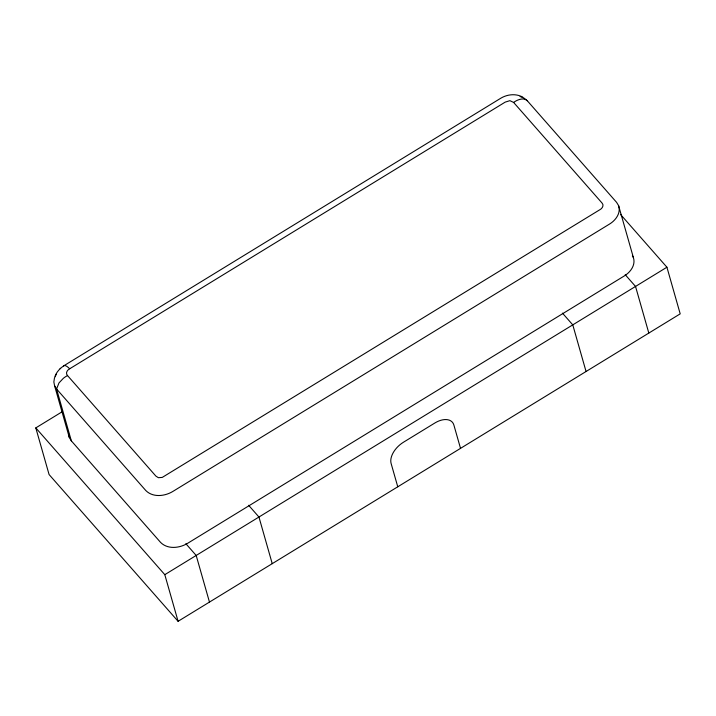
<?xml version="1.0" encoding="UTF-8"?>
<svg xmlns="http://www.w3.org/2000/svg" width="716" height="716" viewBox="0 0 716 716"><rect width="100%" height="100%" fill="white"/><g stroke="black" fill="none" stroke-linecap="round" stroke-linejoin="round"><path stroke-width="1.07" d="M55.06 376.24C56.689 371.711 60.171 368.194 64.127 365.599L500.905 98.155C507.447 94.235 516.021 93.384 522.832 97.143M56.376 374.074L54.47 377.994L53.852 381.968L54.568 385.718L69.345 437.601L71.34 440.868L160.644 542.477C167.723 549.548 179.385 548.214 187.377 543.471L624.486 275.83C630.545 272.125 635.871 264.884 633.374 257.518L618.597 205.644L616.601 202.368L527.289 100.759C524.837 98.056 520.657 98.844 517.677 100.124A15.788 9.308 -45.5 0 0 513.614 102.433L509.917 100.661L505.192 102.12L69.703 368.767C67.25 369.939 65.192 373.26 67.528 375.569L155.882 476.095L158.352 477.688L162.219 477.429L599.802 209.752C602.254 208.58 604.313 205.268 601.968 202.95L513.614 102.433M60.09 368.659L60.565 368.301M620.477 214.379L666.918 267.22L680.2 313.859L178.087 621.3L49.082 474.538L35.8 427.9L62.426 411.593M178.087 621.3L164.805 574.671L666.918 267.22M520.076 96.499L524.148 98.19L527.289 100.759M625.211 274.693L635.531 286.436L648.821 333.074M562.445 313.125L572.773 324.867L586.055 371.506M248.631 505.281L258.95 517.024L272.232 563.662M185.865 543.712L196.184 555.455L209.466 602.084M35.8 427.9L164.805 574.671M632.371 255.88L633.374 257.518M54.568 385.718L56.564 388.994L145.867 490.603C152.947 497.674 164.608 496.331 172.601 491.597L609.71 223.956C615.769 220.251 621.094 213.01 618.597 205.644M460.522 448.368L453.881 425.044A18.858 11.393 -41.3 0 0 434.872 422.995L403.493 442.211A18.858 11.393 -41.3 0 0 391.115 463.476L397.765 486.799M71.34 440.868L56.564 388.994L58.989 382.926L63.375 378.29A15.788 9.729 -37 0 1 67.528 375.569M68.629 433.842L69.345 437.601M63.572 366.225A13.792 3.607 55.3 0 1 69.703 368.776"/></g></svg>
